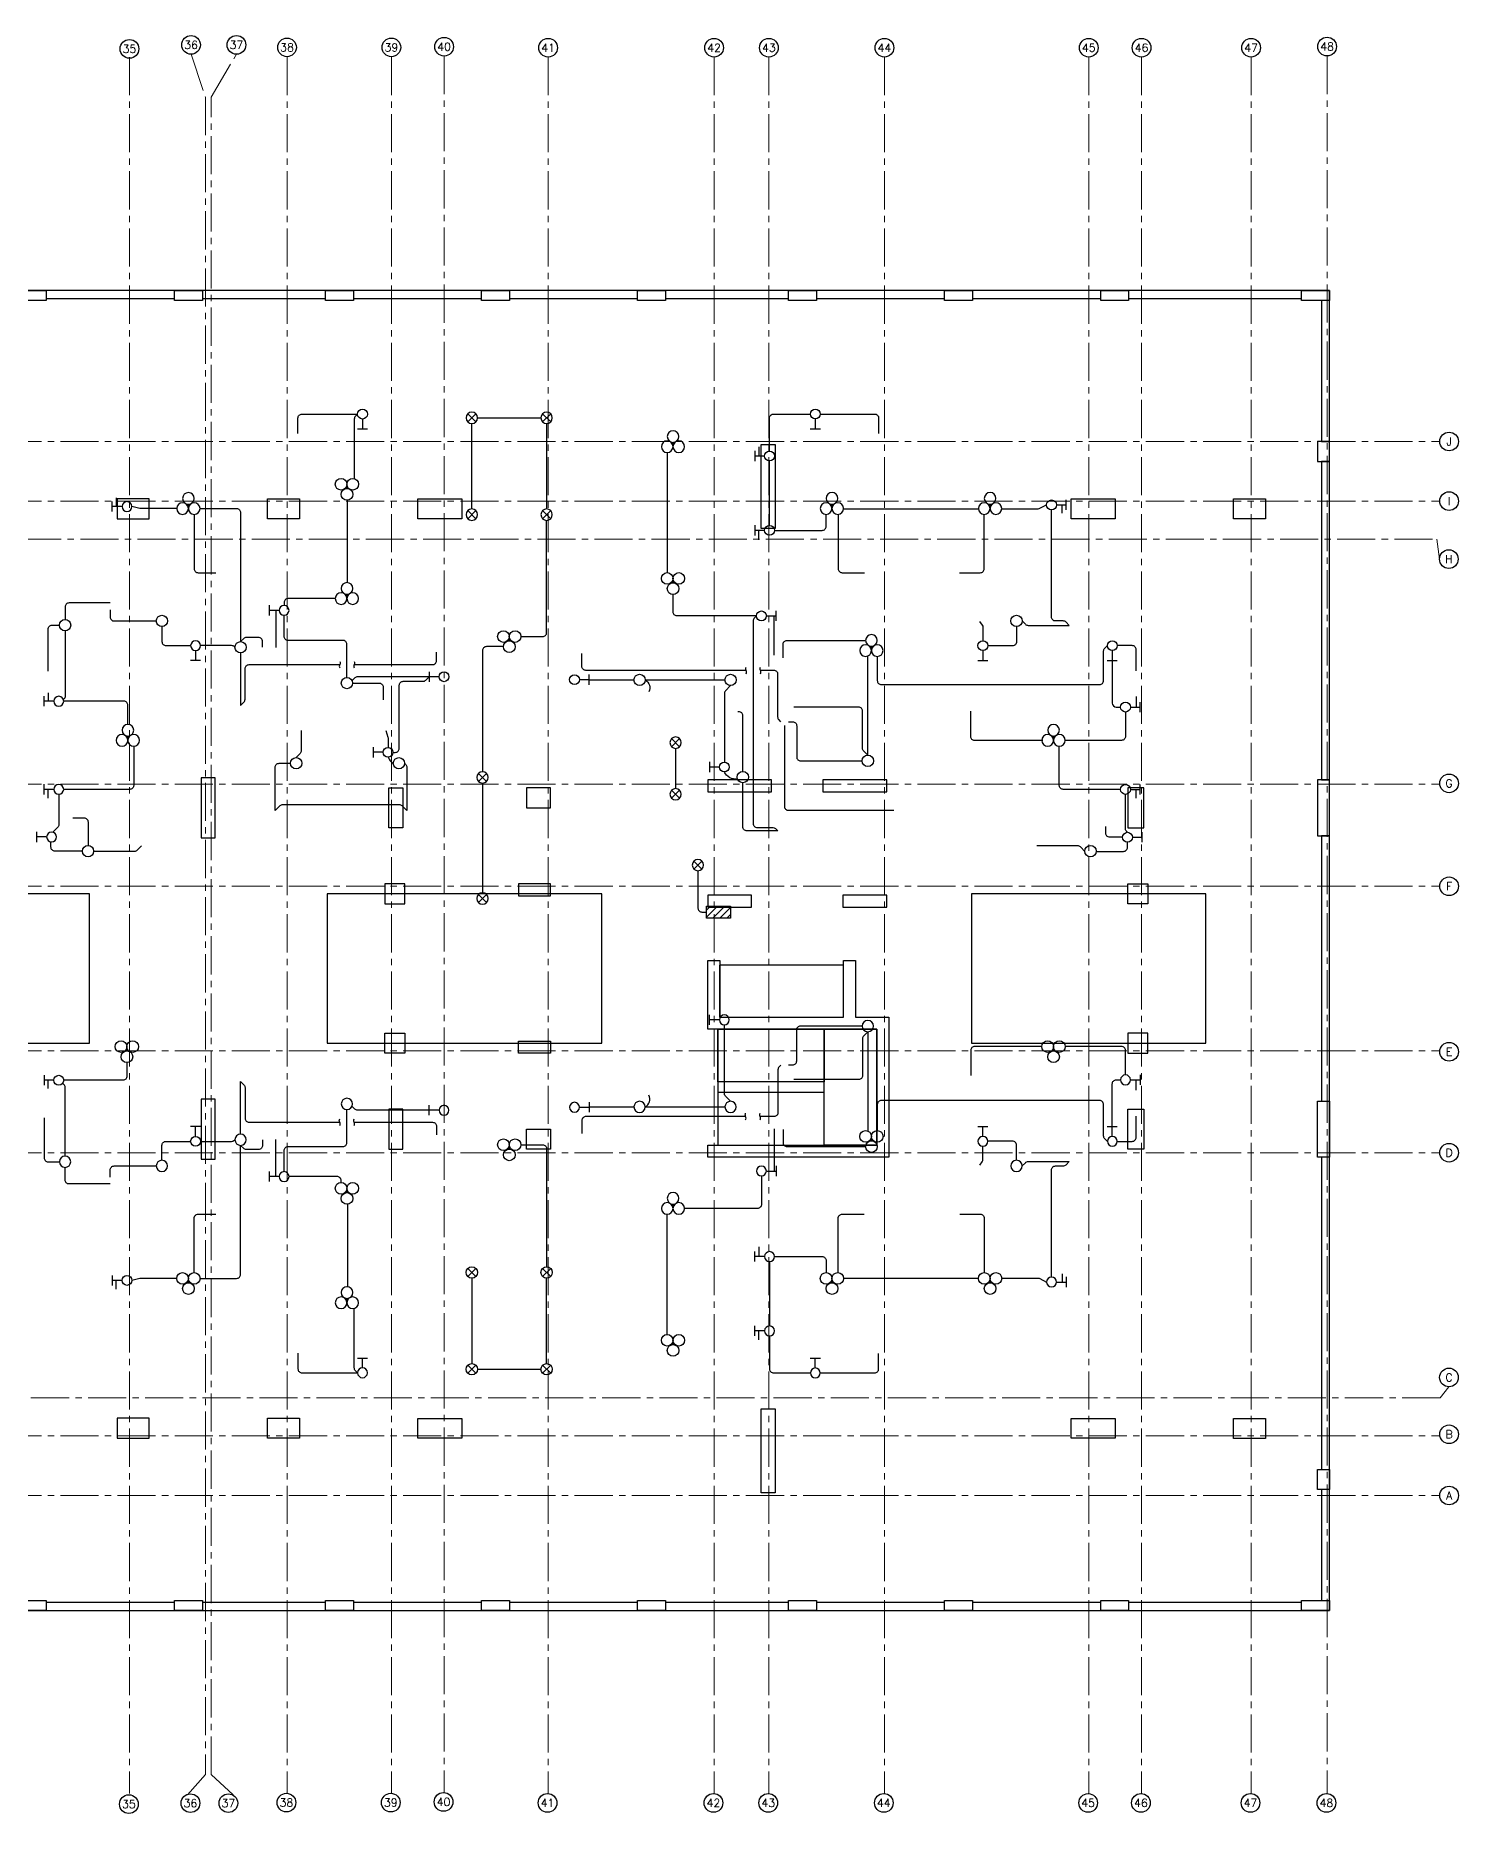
# Model space of a CAD drawing. Header units: metres. Extents: x -10 to 115, y -8 to 36.
# Drawn here: x 79.5 to 115.09, y -7.95 to 36.5 of the extents above; entities that cross this region are included whole.
import ezdxf
from ezdxf.enums import TextEntityAlignment as Align

# ---------------------------------------------------------------- set-up
doc = ezdxf.new("R2010")
doc.units = ezdxf.units.M
doc.linetypes.add('CENTER2', pattern=[28.575, 19.05, -3.175, 3.175, -3.175])
for name, color, linetype in [('Column', 4, 'Continuous'), ('ElecConduit', 20, 'Continuous'), ('ELIGHT', 4, 'Continuous'), ('GRID', 1, 'CENTER2'), ('Opening', 2, 'Continuous'), ('S-GRID-CIRC', 3, 'Continuous'), ('S-GRID-CIRC-TEXT', 3, 'Continuous'), ('ShearWall', 241, 'Continuous'), ('Slab', 3, 'Continuous'), ('Stair', 170, 'Continuous'), ('Wall', 1, 'Continuous')]:
    doc.layers.add(name, color=color, linetype=linetype)
doc.layers.add('S-GRID-DIMS', color=2, linetype='Continuous', lineweight=0)
doc.styles.add('S-ROMANS', font='romans.shx', dxfattribs={"width": 0.75})

# ---------------------------------------------------------------- blocks, each defined once
blk = doc.blocks.new('EI2')
at = {"layer": 'ELIGHT'}
for p, q in [((0, 0.181), (0, -0.181)), ((0.35, 0), (0, 0))]:
    blk.add_line(p, q, dxfattribs=at)
blk.add_circle((0.527, 0), 0.176, dxfattribs=at)
blk = doc.blocks.new('E LIGHTING OUTLET')
at = {"layer": 'ELIGHT'}
blk.add_circle((0, 0), 0.177, dxfattribs=at)
blk = doc.blocks.new('EChandlier')
at = {"layer": 'ELIGHT'}
for centre, radius in [((-0.228, 0.13), 0.228), ((0, 0), 0.028), ((0.227, 0.13), 0.228), ((0.002, -0.266), 0.228)]:
    blk.add_circle(centre, radius, dxfattribs=at)
blk = doc.blocks.new('EI1')
at = {"layer": 'ELIGHT'}
for points in [[(0.157, 0.157), (-0.157, -0.157)], [(-0.157, 0.157), (0.157, -0.157)]]:
    blk.add_lwpolyline(points, dxfattribs=at)
blk.add_circle((0, 0), 0.222, dxfattribs=at)
blk = doc.blocks.new('EF7E')
at = {"layer": 'ELIGHT'}
h = blk.add_hatch(dxfattribs=at)
h.set_pattern_fill('ANSI31', color=256, style=0)
h.set_pattern_definition([(45, (188.4679, 81.84589), (-0.08838835, 0.08838835), [])])
h.paths.add_polyline_path([(-0.3, 0.15), (-0.3, -0.15), (0.3, -0.15), (0.3, 0.15)])
blk.add_lwpolyline([(-0.3, 0.15), (0.3, 0.15), (0.3, -0.15), (-0.3, -0.15)], close=True, dxfattribs=at)
blk = doc.blocks.new('S-GRID-CIRC')
at = {"layer": 'S-GRID-CIRC'}
blk.add_circle((0, 0), 0.35, dxfattribs=at)
at = {"layer": 'S-GRID-CIRC-TEXT', "color": 3, "style": 'S-ROMANS', "flags": 8}
blk.add_attdef('GRID-CIRC', text='', height=0.3, dxfattribs=at).set_placement((0, 0), align=Align.MIDDLE)

msp = doc.modelspace()

# ---------------------------------------------------------------- linework, layer by layer
at = {"layer": 'Column'}
for points in [[(79.07, 29.875), (79.07, 30.125), (79.77, 30.125), (79.77, 29.875)], [(82.973, 29.875), (82.973, 30.125), (83.673, 30.125), (83.673, 29.875)], [(86.75, 29.875), (86.75, 30.125), (87.45, 30.125), (87.45, 29.875)], [(90.653, 29.875), (90.653, 30.125), (91.353, 30.125), (91.353, 29.875)], [(94.555, 29.875), (94.555, 30.125), (95.255, 30.125), (95.255, 29.875)], [(98.333, 29.875), (98.333, 30.125), (99.033, 30.125), (99.033, 29.875)], [(102.236, 29.875), (102.236, 30.125), (102.936, 30.125), (102.936, 29.875)], [(106.138, 29.875), (106.138, 30.125), (106.838, 30.125), (106.838, 29.875)], [(111.16, 29.875), (111.16, 30.125), (111.86, 30.125), (111.86, 29.875)], [(79.07, -2.875), (79.07, -2.625), (79.77, -2.625), (79.77, -2.875)], [(82.973, -2.875), (82.973, -2.625), (83.673, -2.625), (83.673, -2.875)], [(86.75, -2.875), (86.75, -2.625), (87.45, -2.625), (87.45, -2.875)], [(90.653, -2.875), (90.653, -2.625), (91.353, -2.625), (91.353, -2.875)], [(94.555, -2.875), (94.555, -2.625), (95.255, -2.625), (95.255, -2.875)], [(98.333, -2.875), (98.333, -2.625), (99.033, -2.625), (99.033, -2.875)], [(102.236, -2.875), (102.236, -2.625), (102.936, -2.625), (102.936, -2.875)], [(106.138, -2.875), (106.138, -2.625), (106.838, -2.625), (106.838, -2.875)], [(111.16, -2.875), (111.16, -2.625), (111.86, -2.625), (111.86, -2.875)]]:
    msp.add_lwpolyline(points, close=True, dxfattribs=at)
at = {"layer": 'Column', "color": 4, "linetype": 'Continuous'}
for points in [[(111.56, 25.851), (111.86, 25.851), (111.86, 26.351), (111.56, 26.351)], [(81.54, 24.42), (82.34, 24.42), (82.34, 24.92), (81.54, 24.92)], [(86.1, 24.42), (85.3, 24.42), (85.3, 24.92), (86.1, 24.92)], [(90.16, 24.421), (89.06, 24.421), (89.06, 24.92), (90.16, 24.92)], [(106.5, 24.421), (105.4, 24.421), (105.4, 24.92), (106.5, 24.92)], [(110.26, 24.42), (109.46, 24.42), (109.46, 24.92), (110.26, 24.92)], [(83.995, 17.94), (83.645, 17.94), (83.645, 16.44), (83.995, 16.44)], [(111.86, 17.89), (111.56, 17.89), (111.56, 16.49), (111.86, 16.49)], [(88.34, 17.692), (88.69, 17.692), (88.69, 16.692), (88.34, 16.692)], [(92.38, 17.69), (91.78, 17.69), (91.78, 17.19), (92.38, 17.19)], [(107.22, 17.69), (106.82, 17.69), (106.82, 16.69), (107.22, 16.69)], [(88.74, 15.29), (88.24, 15.29), (88.24, 14.79), (88.74, 14.79)], [(92.38, 15.29), (91.58, 15.29), (91.58, 14.99), (92.38, 14.99)], [(106.82, 15.29), (107.32, 15.29), (107.32, 14.79), (106.82, 14.79)], [(97.41, 15.01), (96.31, 15.01), (96.31, 14.71), (97.41, 14.71)], [(100.792, 14.71), (100.792, 15.01), (99.692, 15.01), (99.692, 14.71)], [(88.74, 11.06), (88.24, 11.06), (88.24, 11.56), (88.74, 11.56)], [(106.82, 11.06), (107.32, 11.06), (107.32, 11.56), (106.82, 11.56)], [(92.382, 11.06), (91.582, 11.06), (91.582, 11.36), (92.382, 11.36)], [(83.995, 9.91), (83.645, 9.91), (83.645, 8.41), (83.995, 8.41)], [(111.86, 8.46), (111.56, 8.46), (111.56, 9.86), (111.86, 9.86)], [(88.34, 8.659), (88.69, 8.659), (88.69, 9.659), (88.34, 9.659)], [(107.22, 8.66), (106.82, 8.66), (106.82, 9.66), (107.22, 9.66)], [(92.38, 8.66), (91.78, 8.66), (91.78, 9.16), (92.38, 9.16)], [(81.54, 1.43), (82.34, 1.43), (82.34, 1.93), (81.54, 1.93)], [(86.1, 1.43), (85.3, 1.43), (85.3, 1.93), (86.1, 1.93)], [(90.16, 1.43), (89.06, 1.43), (89.06, 1.929), (90.16, 1.929)], [(106.5, 1.43), (105.4, 1.43), (105.4, 1.929), (106.5, 1.929)], [(110.26, 1.427), (109.46, 1.427), (109.46, 1.927), (110.26, 1.927)], [(111.56, 0.648), (111.86, 0.648), (111.86, 0.148), (111.56, 0.148)]]:
    msp.add_lwpolyline(points, close=True, dxfattribs=at)
at = {"layer": 'ElecConduit', "elevation": -1.5}
for points in [[(86.063, 26.547), (86.063, 26.936, -0.414214), (86.163, 27.036), (87.555, 27.036)], [(87.555, 27.036), (87.501, 26.982, 0.198912), (87.472, 26.912), (87.472, 25.424)], [(97.857, 26.111), (97.857, 26.938, -0.414214), (97.957, 27.038), (98.879, 27.038)], [(99.126, 27.038), (100.486, 27.038, -0.414214), (100.586, 26.938), (100.586, 26.549)], [(83.468, 24.529), (83.468, 23.17, 0.414214), (83.568, 23.07), (84.007, 23.07)], [(83.614, 24.674), (84.528, 24.674, -0.414214), (84.628, 24.574), (84.628, 21.35)], [(97.981, 24.129), (99.172, 24.129, 0.414214), (99.272, 24.229), (99.272, 24.525)], [(99.575, 24.53), (99.575, 23.17, 0.414214), (99.675, 23.07), (100.228, 23.07)], [(102.607, 23.07), (103.127, 23.07, 0.414214), (103.227, 23.17), (103.227, 24.53)], [(103.664, 24.671), (104.575, 24.671, 0.119102), (104.62, 24.682), (104.785, 24.766)], [(105.353, 21.754), (105.272, 21.835, 0.198912), (105.201, 21.864), (105.009, 21.864, -0.414214), (104.909, 21.964), (104.909, 24.643)], [(91.639, 21.475), (92.183, 21.475, 0.414214), (92.283, 21.575), (92.283, 24.38)], [(81.368, 22.314), (80.34, 22.314, 0.414214), (80.24, 22.214), (80.24, 21.901)], [(86.996, 22.423), (85.817, 22.423, 0.414214), (85.717, 22.323), (85.717, 22.253)], [(97.53, 21.991), (95.544, 21.991, -0.414214), (95.444, 22.091), (95.444, 22.527)], [(81.368, 22.145), (81.368, 21.964, 0.414214), (81.468, 21.864), (82.521, 21.864)], [(87.288, 20.455), (87.288, 21.28, 0.414214), (87.188, 21.38), (85.817, 21.38, -0.414214), (85.717, 21.48), (85.717, 22.006)], [(98.068, 16.617), (98.011, 16.667, 0.181969), (97.945, 16.692), (97.556, 16.692, -0.414214), (97.456, 16.792), (97.456, 21.875, -0.198912), (97.485, 21.946), (97.53, 21.991)], [(103.111, 21.848), (103.174, 21.758, -0.155023), (103.193, 21.7), (103.193, 21.372)], [(104.175, 21.864), (104.255, 21.784, 0.198912), (104.326, 21.754), (105.353, 21.754)], [(79.815, 20.613), (79.815, 21.659, -0.414214), (79.915, 21.759), (80.098, 21.759)], [(80.24, 21.617), (80.24, 19.985, -0.198912), (80.211, 19.914), (80.198, 19.901)], [(82.663, 21.722), (82.663, 21.348, 0.414214), (82.763, 21.248), (83.384, 21.248)], [(85.177, 21.207), (85.177, 21.351, 0.414214), (85.077, 21.451), (84.77, 21.451, 0.198912), (84.699, 21.421), (84.628, 21.35)], [(98.194, 20.944), (98.194, 21.278, -0.414214), (98.294, 21.378), (100.261, 21.378)], [(104.033, 21.722), (104.033, 21.343, -0.414214), (103.933, 21.243), (103.316, 21.243)], [(84.486, 21.208), (84.475, 21.219, 0.198912), (84.404, 21.248), (83.631, 21.248)], [(87.468, 20.772), (89.431, 20.772, 0.414214), (89.531, 20.872), (89.531, 21.083)], [(91.203, 21.222), (90.778, 21.222, 0.414214), (90.678, 21.122), (90.678, 18.095)], [(97.27, 20.629), (93.265, 20.629, -0.414214), (93.165, 20.729), (93.165, 21.055)], [(100.551, 20.979), (100.551, 20.375, 0.414214), (100.651, 20.275), (106.112, 20.275, 0.414214), (106.212, 20.375), (106.212, 21.114, -0.198912), (106.242, 21.185), (106.305, 21.248)], [(107.025, 20.617), (107.025, 21.148, 0.414214), (106.925, 21.248), (106.552, 21.248)], [(84.628, 19.753), (84.711, 19.836, 0.198912), (84.74, 19.906), (84.74, 20.672, -0.414214), (84.84, 20.772), (87.108, 20.772)], [(87.108, 20.855, -0.242715), (87.108, 20.772, 0.242715), (87.108, 20.69)], [(89.348, 20.47), (87.556, 20.47, 0.192521), (87.487, 20.443), (87.416, 20.375)], [(87.468, 20.855, -0.242715), (87.468, 20.772, 0.242715), (87.468, 20.69)], [(88.44, 18.58), (88.497, 18.58, 0.414214), (88.597, 18.68), (88.597, 20.256, -0.414214), (88.697, 20.356), (89.192, 20.356, 0.198912), (89.263, 20.385), (89.348, 20.47)], [(97.27, 20.546, 0.242715), (97.27, 20.629, -0.242715), (97.27, 20.711)], [(97.631, 20.546, 0.242715), (97.631, 20.629, -0.242715), (97.631, 20.711)], [(98.143, 19.343), (98.097, 19.389, -0.198912), (98.068, 19.46), (98.068, 20.529, 0.414214), (97.968, 20.629), (97.631, 20.629)], [(106.428, 20.879), (106.428, 19.812, 0.414212), (106.528, 19.712), (106.635, 19.712)], [(87.43, 20.313), (88.093, 20.313, -0.414214), (88.193, 20.213), (88.193, 19.89)], [(94.749, 20.389, -0.383648), (94.842, 20.09, 3.183241)], [(96.884, 20.247), (96.756, 20.119, 0.198912), (96.727, 20.048), (96.727, 18.335)], [(81.811, 19.279), (81.811, 19.758, 0.414214), (81.711, 19.858), (80.205, 19.858)], [(97.19, 18.104), (97.19, 19.494, 0.414214), (97.09, 19.594), (97.064, 19.594)], [(100.315, 18.509), (100.213, 18.611, -0.198912), (100.184, 18.682), (100.184, 19.611, 0.414214), (100.084, 19.711), (98.466, 19.711)], [(104.691, 18.874), (102.989, 18.874, -0.414214), (102.889, 18.974), (102.889, 19.606)], [(106.759, 19.588), (106.759, 18.979, -0.414214), (106.659, 18.879), (105.249, 18.879)], [(86.147, 19.123), (86.147, 18.62, -0.198912), (86.118, 18.549), (86.018, 18.449)], [(88.265, 19.123), (88.313, 18.961, -0.071989), (88.317, 18.932), (88.317, 18.704)], [(100.962, 17.122), (98.336, 17.122, -0.414214), (98.236, 17.222), (98.236, 19.25)], [(98.329, 19.343), (98.436, 19.343, -0.414214), (98.536, 19.243), (98.536, 18.467, 0.414214), (98.636, 18.367), (100.173, 18.367)], [(81.956, 18.734), (81.956, 17.754, -0.414214), (81.856, 17.654), (80.205, 17.654)], [(106.635, 17.654), (105.203, 17.654, -0.414214), (105.103, 17.754), (105.103, 18.734)], [(85.493, 17.122), (85.493, 18.207, -0.414214), (85.593, 18.307), (85.876, 18.307)], [(88.317, 18.457, 0.134302), (88.448, 18.294, -1.72592)], [(88.73, 18.307), (88.759, 18.278, -0.198912), (88.788, 18.207), (88.788, 17.124)], [(97.057, 17.913, -0.327489), (96.727, 18.088, 3.420201)], [(98.068, 16.617), (97.29, 16.617, -0.414214), (97.19, 16.717), (97.19, 17.82)], [(80.082, 17.53), (80.082, 16.774, -0.198912), (80.052, 16.703), (79.937, 16.588)], [(106.809, 16.581), (106.796, 16.591, -0.224877), (106.759, 16.668), (106.759, 17.53)], [(80.437, 16.942), (80.713, 16.942, -0.414214), (80.813, 16.842), (80.813, 16.252)], [(85.493, 17.122), (85.62, 17.249, -0.198912), (85.691, 17.278), (88.593, 17.278, -0.198912), (88.663, 17.249), (88.788, 17.124)], [(106.685, 16.457), (106.366, 16.457, -0.414214), (106.266, 16.557), (106.266, 16.723)], [(80.671, 16.11), (79.987, 16.11, -0.414214), (79.887, 16.21), (79.887, 16.341)], [(80.955, 16.11), (81.978, 16.11, 0.198912), (82.048, 16.14), (82.153, 16.244)], [(105.741, 16.105), (105.631, 16.215, 0.198912), (105.561, 16.244), (104.543, 16.244)], [(106.025, 16.105), (106.709, 16.105, 0.414214), (106.809, 16.205), (106.809, 16.334)], [(96.067, 15.62), (96.067, 14.687, 0.414214), (96.167, 14.587), (96.278, 14.587)], [(96.884, 9.856), (96.756, 9.984, -0.198912), (96.727, 10.055), (96.727, 11.768)], [(98.329, 10.765), (98.436, 10.765, 0.414214), (98.536, 10.865), (98.536, 11.642, -0.414214), (98.636, 11.742), (100.173, 11.742)], [(100.315, 11.595), (100.213, 11.492, 0.198912), (100.184, 11.422), (100.184, 10.498, -0.414214), (100.084, 10.398), (98.466, 10.398)], [(104.666, 11.229), (102.989, 11.229, 0.414214), (102.889, 11.129), (102.889, 10.503)], [(106.759, 10.515), (106.759, 11.129, 0.414214), (106.659, 11.229), (105.249, 11.229)], [(81.786, 10.825), (81.786, 10.483, -0.414214), (81.686, 10.383), (80.205, 10.383)], [(98.143, 10.76), (98.097, 10.715, 0.198912), (98.068, 10.644), (98.068, 9.575, -0.414214), (97.968, 9.475), (97.621, 9.475)], [(80.24, 8.486), (80.24, 10.203, 0.198912), (80.211, 10.274), (80.178, 10.306)], [(84.628, 10.351), (84.711, 10.268, -0.198912), (84.74, 10.197), (84.74, 9.431, 0.414214), (84.84, 9.331), (87.108, 9.331)], [(106.428, 9.224), (106.428, 10.292, -0.414214), (106.528, 10.392), (106.635, 10.392)], [(94.749, 9.714, 0.383648), (94.842, 10.013, -3.183241)], [(106.305, 8.855), (106.242, 8.919, -0.198912), (106.212, 8.989), (106.212, 9.775, 0.414214), (106.112, 9.875), (100.651, 9.875, 0.414214), (100.551, 9.775), (100.551, 9.125)], [(79.714, 9.439), (79.714, 8.444, 0.414214), (79.814, 8.344), (80.098, 8.344)], [(85.717, 8.098), (85.717, 8.624, -0.414214), (85.817, 8.724), (87.188, 8.724, 0.414214), (87.288, 8.824), (87.288, 9.648)], [(87.108, 9.249, 0.242715), (87.108, 9.331, -0.242715), (87.108, 9.414)], [(89.348, 9.633), (87.556, 9.633, -0.192521), (87.487, 9.661), (87.416, 9.728)], [(87.468, 9.249, 0.242715), (87.468, 9.331, -0.242715), (87.468, 9.414)], [(97.26, 9.475), (93.265, 9.475, 0.414214), (93.165, 9.375), (93.165, 9.048)], [(97.26, 9.393, 0.242715), (97.26, 9.475, -0.242715), (97.26, 9.557)], [(97.621, 9.393, 0.242715), (97.621, 9.475, -0.242715), (97.621, 9.557)], [(106.552, 8.855), (106.925, 8.855, 0.414214), (107.025, 8.955), (107.025, 9.486)], [(83.626, 8.855), (84.404, 8.855, 0.198912), (84.475, 8.885), (84.486, 8.895)], [(85.177, 8.896), (85.177, 8.753, -0.414214), (85.077, 8.653), (84.77, 8.653, -0.198912), (84.699, 8.682), (84.628, 8.754)], [(87.468, 9.331), (89.431, 9.331, -0.414214), (89.531, 9.231), (89.531, 9.02)], [(98.194, 9.153), (98.194, 8.825, 0.414214), (98.294, 8.725), (100.261, 8.725)], [(82.663, 8.381), (82.663, 8.755, -0.414214), (82.763, 8.855), (83.384, 8.855)], [(83.614, 5.429), (84.528, 5.429, 0.414214), (84.628, 5.529), (84.628, 8.754)], [(91.639, 8.77), (92.183, 8.77, -0.414214), (92.283, 8.67), (92.283, 5.719)], [(103.112, 8.257), (103.174, 8.346, 0.155023), (103.193, 8.403), (103.193, 8.732)], [(104.033, 8.381), (104.033, 8.76, 0.414214), (103.933, 8.86), (103.316, 8.86)], [(81.368, 7.789), (80.34, 7.789, -0.414214), (80.24, 7.889), (80.24, 8.202)], [(81.368, 7.958), (81.368, 8.139, -0.414214), (81.468, 8.239), (82.521, 8.239)], [(104.175, 8.239), (104.255, 8.32, -0.198912), (104.326, 8.349), (105.353, 8.349)], [(104.909, 5.461), (104.909, 8.139, -0.414214), (105.009, 8.239), (105.201, 8.239, 0.198912), (105.272, 8.269), (105.353, 8.349)], [(87.142, 7.826), (87.142, 7.875, 0.414214), (87.042, 7.975), (85.84, 7.975)], [(97.654, 7.989), (97.654, 7.277, -0.414214), (97.554, 7.177), (95.734, 7.177)], [(83.468, 5.575), (83.468, 6.934, -0.414214), (83.568, 7.034), (84.007, 7.034)], [(99.575, 5.573), (99.575, 6.934, -0.414214), (99.675, 7.034), (100.222, 7.034)], [(102.613, 7.034), (103.127, 7.034, -0.414214), (103.227, 6.934), (103.227, 5.573)], [(97.981, 5.974), (99.172, 5.974, -0.414214), (99.272, 5.874), (99.272, 5.579)], [(103.664, 5.433), (104.575, 5.433, -0.119102), (104.62, 5.422), (104.785, 5.337)], [(87.555, 3.068), (87.501, 3.121, -0.198912), (87.472, 3.192), (87.472, 4.679)], [(86.063, 3.557), (86.063, 3.168, 0.414214), (86.163, 3.068), (87.555, 3.068)], [(97.857, 3.993), (97.857, 3.166, 0.414214), (97.957, 3.066), (98.879, 3.066)], [(99.126, 3.066), (100.486, 3.066, 0.414214), (100.586, 3.166), (100.586, 3.554)]]:
    msp.add_lwpolyline(points, format="xyb", dxfattribs=at)
for points in [[(90.413, 24.664), (90.413, 26.8)], [(90.555, 26.942), (92.141, 26.942)], [(92.283, 26.8), (92.283, 24.664)], [(95.297, 26.076), (95.297, 23.072)], [(97.591, 26.214), (97.591, 25.988)], [(97.857, 24.253), (97.857, 25.864)], [(81.52, 24.942), (81.52, 24.725)], [(83.031, 24.674), (82.108, 24.674), (81.91, 24.726)], [(87.299, 22.822), (87.299, 24.885)], [(99.709, 24.671), (103.081, 24.671)], [(105.175, 24.563), (105.175, 24.766)], [(97.591, 23.889), (97.591, 24.13)], [(85.51, 22.129), (85.51, 21.202)], [(97.97, 21.008), (97.97, 21.991)], [(84.628, 21.066), (84.628, 19.753)], [(100.315, 18.509), (100.315, 20.99)], [(79.815, 20.067), (79.815, 19.858)], [(93.348, 20.389), (94.465, 20.389)], [(94.749, 20.389), (96.742, 20.389)], [(107.026, 19.972), (107.026, 19.711)], [(95.508, 18.68), (95.508, 17.674)], [(90.678, 17.811), (90.678, 15.069)], [(79.815, 17.431), (79.815, 17.654)], [(107.026, 17.438), (107.026, 17.653)], [(100.315, 11.595), (100.315, 9.114)], [(79.815, 10.174), (79.815, 10.383)], [(84.628, 9.037), (84.628, 10.351)], [(107.026, 10.132), (107.026, 10.392)], [(93.348, 9.714), (94.465, 9.714)], [(94.749, 9.714), (96.742, 9.714)], [(85.51, 7.974), (85.51, 8.901)], [(97.97, 9.165), (97.97, 8.112)], [(87.299, 7.281), (87.299, 5.219)], [(95.297, 4.027), (95.297, 7.031)], [(97.591, 6.214), (97.591, 5.974)], [(97.857, 5.851), (97.857, 4.24)], [(81.52, 5.161), (81.52, 5.378)], [(83.031, 5.429), (82.108, 5.429), (81.91, 5.378)], [(90.413, 5.435), (90.413, 3.299)], [(92.283, 3.299), (92.283, 5.435)], [(99.709, 5.433), (103.081, 5.433)], [(105.175, 5.541), (105.175, 5.337)], [(97.591, 3.89), (97.591, 4.116)], [(90.555, 3.157), (92.141, 3.157)]]:
    msp.add_lwpolyline(points, dxfattribs=at)
at = {"layer": 'GRID', "lineweight": 0, "ltscale": 0.05}
for p, q in [((81.85, 35.963), (81.85, -7.453)), ((85.79, 35.963), (85.79, -7.453)), ((88.4, 35.963), (88.4, -7.453)), ((89.72, 35.988), (89.72, -7.427)), ((92.32, 35.963), (92.32, -7.453)), ((96.47, 35.963), (96.47, -7.453)), ((97.84, 35.963), (97.84, -7.453)), ((100.73, 35.963), (100.73, -7.453)), ((105.84, 35.963), (105.84, -7.453)), ((107.16, 35.963), (107.16, -7.453)), ((109.9, 35.963), (109.9, -7.453)), ((111.8, 35.991), (111.8, -7.453)), ((-9.888, 26.35), (114.619, 26.351)), ((-9.888, 24.86), (114.619, 24.861)), ((-9.888, 17.78), (114.619, 17.781)), ((-9.888, 15.23), (114.619, 15.231)), ((-9.888, 11.12), (114.619, 11.121)), ((-9.888, 8.57), (114.619, 8.571)), ((-9.888, 1.49), (114.619, 1.491)), ((-9.888, 0), (114.619, 0.001))]:
    msp.add_line(p, q, dxfattribs=at)
for points in [[(83.39, 36.033), (83.75, 34.963), (83.75, -6.974), (83.3, -7.484)], [(84.44, -7.484), (83.89, -6.974), (83.89, 34.963), (84.53, 36.033)], [(-9.89, 23.41), (-9.39, 23.91), (114.541, 23.911), (114.612, 23.411)], [(114.849, 2.718), (114.629, 2.441), (-9.38, 2.44), (-9.88, 2.94)]]:
    msp.add_lwpolyline(points, dxfattribs=at)
at = {"layer": 'Opening'}
for points in [[(80.85, 15.04), (73.98, 15.04), (73.98, 11.31), (80.85, 11.31)], [(93.66, 15.04), (86.79, 15.04), (86.79, 11.31), (93.66, 11.31)], [(108.77, 15.04), (102.91, 15.04), (102.91, 11.311), (108.77, 11.311)], [(96.608, 11.96), (99.707, 11.96), (99.707, 13.26), (96.608, 13.26)], [(96.56, 8.76), (100.538, 8.76), (100.538, 11.66), (96.56, 11.66)]]:
    msp.add_lwpolyline(points, close=True, dxfattribs=at)
at = {"layer": 'ShearWall'}
for points in [[(97.65, 26.28), (98, 26.28), (98, 24.18), (97.65, 24.18)], [(97.91, 17.59), (97.91, 17.89), (96.31, 17.89), (96.31, 17.59)], [(100.79, 17.59), (100.79, 17.89), (99.19, 17.89), (99.19, 17.59)], [(100.838, 8.46), (96.31, 8.46), (96.31, 8.76), (100.541, 8.76), (100.538, 11.66), (96.31, 11.66), (96.31, 13.38), (96.61, 13.38), (96.61, 11.96), (99.71, 11.96), (99.71, 13.38), (100.01, 13.38), (100.01, 11.96), (100.838, 11.96)], [(97.65, 2.17), (98, 2.17), (98, 0.07), (97.65, 0.07)]]:
    msp.add_lwpolyline(points, close=True, dxfattribs=at)
at = {"layer": 'Slab'}
msp.add_lwpolyline([(111.86, 30.125), (55.925, 30.125), (55.925, -2.875), (111.86, -2.875), (111.86, 30.125)], dxfattribs=at)
at = {"layer": 'Stair', "elevation": -1.5}
msp.add_lwpolyline([(100.538, 11.66), (100.538, 8.76), (99.22, 8.76), (99.22, 11.66)], close=True, dxfattribs=at)
at = {"layer": 'Stair'}
msp.add_polyline3d([(99.22, 10.34, -1.5), (96.56, 10.34, -3), (96.56, 11.66, -3), (99.22, 11.66, -1.5)], close=True, dxfattribs=at)
msp.add_polyline3d([(99.22, 10.08, -1.5), (96.56, 10.08, 0), (96.56, 8.76, 0), (99.22, 8.76, -1.5)], dxfattribs=at)
at = {"layer": 'Wall'}
for points in [[(79.77, 29.925), (82.973, 29.925), (82.973, 30.125), (79.77, 30.125)], [(83.673, 29.925), (86.75, 29.925), (86.75, 30.125), (83.673, 30.125)], [(87.45, 29.925), (90.653, 29.925), (90.653, 30.125), (87.45, 30.125)], [(91.353, 29.925), (94.555, 29.925), (94.555, 30.125), (91.353, 30.125)], [(95.255, 29.925), (98.333, 29.925), (98.333, 30.125), (95.255, 30.125)], [(99.033, 29.925), (102.236, 29.925), (102.236, 30.125), (99.033, 30.125)], [(102.936, 29.925), (106.138, 29.925), (106.138, 30.125), (102.936, 30.125)], [(106.838, 29.925), (111.16, 29.925), (111.16, 30.125), (106.838, 30.125)], [(111.86, 26.351), (111.86, 29.875), (111.66, 29.875), (111.66, 26.351)], [(111.86, 17.89), (111.86, 25.851), (111.66, 25.851), (111.66, 17.89)], [(111.86, 9.86), (111.86, 16.49), (111.66, 16.49), (111.66, 9.86)], [(111.86, 0.648), (111.86, 8.46), (111.66, 8.46), (111.66, 0.648)], [(111.86, -2.625), (111.86, 0.148), (111.66, 0.148), (111.66, -2.625)], [(79.77, -2.875), (82.973, -2.875), (82.973, -2.675), (79.77, -2.675)], [(83.673, -2.875), (86.75, -2.875), (86.75, -2.675), (83.673, -2.675)], [(87.45, -2.875), (90.653, -2.875), (90.653, -2.675), (87.45, -2.675)], [(91.353, -2.875), (94.555, -2.875), (94.555, -2.675), (91.353, -2.675)], [(95.255, -2.875), (98.333, -2.875), (98.333, -2.675), (95.255, -2.675)], [(99.033, -2.875), (102.236, -2.875), (102.236, -2.675), (99.033, -2.675)], [(102.936, -2.875), (106.138, -2.875), (106.138, -2.675), (102.936, -2.675)], [(106.838, -2.875), (111.16, -2.875), (111.16, -2.675), (106.838, -2.675)]]:
    msp.add_lwpolyline(points, close=True, dxfattribs=at)

# ---------------------------------------------------------------- block references
at = {"layer": 'ELIGHT'}
for name, p, xscale, yscale, zscale, rotation in [('EI2', (87.678, 26.667, -1.5), 0.7, 0.7, 0.7, 90.00025936263579), ('EI2', (99.002, 26.669, -1.5), 0.7, 0.7, 0.7, 90.00025936263576), ('EI1', (90.413, 26.942, -1.5), -0.6399999999872202, 0.6399999999872202, 0.6399999999872202, 180), ('EI1', (92.283, 26.942, -1.5), -0.6399999999872202, 0.6399999999872202, 0.6399999999872202, 180), ('EChandlier', (95.443, 26.305, -1.5), -0.6400000000000001, 0.6400000000000001, 0.6400000000000001, 180.0002593626358), ('EI2', (97.488, 25.988, -1.5), 0.7, 0.7, 0.7, 0.0002593626357643318), ('EChandlier', (87.288, 25.2, -1.5), 0.6400000000000001, 0.6400000000000001, 0.6400000000000001, 359.9997406373642), ('EChandlier', (83.323, 24.758, -1.5), -0.6400000000000001, 0.6400000000000001, 0.6400000000000001, 180.0002593626358), ('EChandlier', (99.418, 24.759, -1.5), -0.6400000000000001, 0.6400000000000001, 0.6400000000000001, 180.0002593626358), ('EChandlier', (103.373, 24.759, -1.5), -0.6400000000000001, 0.6400000000000001, 0.6400000000000001, 180.0002593626358), ('EI2', (105.278, 24.766, -1.5), 0.7, 0.7, 0.7, 180.0002593626356), ('EI2', (81.418, 24.725, -1.5), -0.7, 0.7, 0.7, 179.9997406373643), ('EI1', (90.413, 24.522, -1.5), -0.6399999999872202, 0.6399999999872202, 0.6399999999872202, 180), ('EI1', (92.283, 24.522, -1.5), -0.6399999999872202, 0.6399999999872202, 0.6399999999872202, 180), ('EI2', (97.488, 24.13, -1.5), 0.7, 0.7, 0.7, 0.0002593626357643318), ('EChandlier', (87.288, 22.507, -1.5), -0.6400000000000001, 0.6400000000000001, 0.6400000000000001, 180.0002593626358), ('EChandlier', (95.443, 22.843, -1.5), 0.6400000000000001, 0.6400000000000001, 0.6400000000000001, 359.9997406373642), ('EI2', (85.348, 22.129, -1.5), -0.7, 0.7, 0.7, 179.9997406373643), ('E LIGHTING OUTLET', (80.24, 21.759, -1.5), 0.8, 0.8, 0.8, 359.9997406373642), ('E LIGHTING OUTLET', (82.663, 21.864, -1.5), 0.8, 0.8, 0.8, 359.9997406373642), ('EI2', (98.023, 21.991, -1.5), 0.7, 0.7, 0.7, 180.0002593626356), ('E LIGHTING OUTLET', (104.033, 21.864, -1.5), 0.8, 0.8, 0.8, 359.9997406373642), ('EI2', (83.503, 20.879, -1.5), -0.7, 0.7, 0.7, 269.9997406373642), ('E LIGHTING OUTLET', (84.628, 21.208, -1.5), 0.8, 0.8, 0.8, 359.9997406373642), ('EChandlier', (91.348, 21.392, -1.5), 0.6400000000000001, 0.6400000000000001, 0.6400000000000001, 359.9997406373642), ('EChandlier', (100.405, 21.208, -1.5), -0.6400000000000001, 0.6400000000000001, 0.6400000000000001, 180.0002593626358), ('EI2', (103.192, 20.879, -1.5), 0.7, 0.7, 0.7, 90.00025936263579), ('EI2', (106.428, 20.879, -1.5), 0.7, 0.7, 0.7, 90.00025936263576), ('E LIGHTING OUTLET', (87.288, 20.313, -1.5), 0.8, 0.8, 0.8, 359.9997406373642), ('EI2', (89.348, 20.47, -1.5), 0.7, 0.7, 0.7, 0.0002593626357178372), ('EI2', (93.348, 20.397, -1.5), 0.7, 0.7, 0.7, 180.0002593626356), ('E LIGHTING OUTLET', (94.607, 20.389, -1.5), 0.8, 0.8, 0.8, 359.9997406373642), ('E LIGHTING OUTLET', (96.884, 20.389, -1.5), 0.8, 0.8, 0.8, 359.9997406373642), ('EI2', (79.713, 19.858, -1.5), -0.7, 0.7, 0.7, 179.9997406373643), ('EI2', (107.128, 19.711, -1.5), 0.7, 0.7, 0.7, 180.0002593626356), ('EChandlier', (81.81, 18.963, -1.5), -0.6400000000000001, 0.6400000000000001, 0.6400000000000001, 180.0002593626358), ('EChandlier', (104.958, 18.963, -1.5), -0.6400000000000001, 0.6400000000000001, 0.6400000000000001, 180.0002593626358), ('EI2', (87.948, 18.581, -1.5), 0.7, 0.7, 0.7, 0.0002593626357643318), ('EI1', (95.508, 18.822, -1.5), -0.6399999999872202, 0.6399999999872202, 0.6399999999872202, 180), ('E LIGHTING OUTLET', (86.018, 18.307, -1.5), 0.8, 0.8, 0.8, 359.9997406373642), ('E LIGHTING OUTLET', (88.588, 18.307, -1.5), 0.8, 0.8, 0.8, 359.9997406373642), ('EI2', (96.358, 18.212, -1.5), 0.7, 0.7, 0.7, 0.0002593626357643318), ('E LIGHTING OUTLET', (100.315, 18.367, -1.5), 0.8, 0.8, 0.8, 359.9997406373642), ('EI2', (79.713, 17.654, -1.5), -0.7, 0.7, 0.7, 179.9997406373643), ('EI1', (90.678, 17.953, -1.5), -0.6399999999872202, 0.6399999999872202, 0.6399999999872202, 180), ('E LIGHTING OUTLET', (97.19, 17.962, -1.5), 0.8, 0.8, 0.8, 359.9997406373642), ('EI2', (107.128, 17.653, -1.5), 0.7, 0.7, 0.7, 180.0002593626356), ('EI1', (95.508, 17.532, -1.5), -0.6399999999872202, 0.6399999999872202, 0.6399999999872202, 180), ('EI2', (79.533, 16.464, -1.5), -0.7, 0.7, 0.7, 179.9997406373643), ('EI2', (107.178, 16.457, -1.5), 0.7, 0.7, 0.7, 180.0002593626356), ('E LIGHTING OUTLET', (80.813, 16.11, -1.5), 0.8, 0.8, 0.8, 359.9997406373642), ('E LIGHTING OUTLET', (105.883, 16.11, -1.5), 0.8, 0.8, 0.8, 359.9997406373642), ('EI1', (96.067, 15.762, -1.5), -0.6399999999872202, 0.6399999999872202, 0.6399999999872202, 180), ('EI1', (90.678, 14.927, -1.5), -0.6399999999872202, 0.6399999999872202, 0.6399999999872202, 180), ('EI2', (96.358, 11.892, -1.5), -0.7, 0.7, 0.7, 179.9997406373643), ('E LIGHTING OUTLET', (100.315, 11.737, -1.5), -0.8, 0.8, 0.8, 180.0002593626358), ('EChandlier', (81.785, 11.14, -1.5), 0.6400000000000001, 0.6400000000000001, 0.6400000000000001, 359.9997406373642), ('EChandlier', (104.958, 11.14, -1.5), 0.6400000000000001, 0.6400000000000001, 0.6400000000000001, 359.9997406373642), ('EI2', (79.713, 10.383, -1.5), 0.7, 0.7, 0.7, 0.0002593626357643318), ('EI2', (107.128, 10.392, -1.5), -0.7, 0.7, 0.7, 359.9997406373643), ('E LIGHTING OUTLET', (87.288, 9.79, -1.5), -0.8, 0.8, 0.8, 180.0002593626358), ('EI2', (93.348, 9.707, -1.5), -0.7, 0.7, 0.7, 359.9997406373643), ('E LIGHTING OUTLET', (94.607, 9.714, -1.5), -0.8, 0.8, 0.8, 180.0002593626358), ('E LIGHTING OUTLET', (96.884, 9.714, -1.5), -0.8, 0.8, 0.8, 180.0002593626358), ('EI2', (89.348, 9.633, -1.5), -0.7, 0.7, 0.7, 179.9997406373643), ('EI2', (83.503, 9.224, -1.5), 0.7, 0.7, 0.7, 270.0002593626357), ('E LIGHTING OUTLET', (84.628, 8.895, -1.5), -0.8, 0.8, 0.8, 180.0002593626358), ('EChandlier', (91.348, 8.687, -1.5), 0.6400000000000001, 0.6400000000000001, 0.6400000000000001, 359.9997406373642), ('EChandlier', (100.405, 8.895, -1.5), 0.6400000000000001, 0.6400000000000001, 0.6400000000000001, 359.9997406373642), ('EI2', (103.192, 9.224, -1.5), -0.7, 0.7, 0.7, 89.99974063736423), ('EI2', (106.428, 9.224, -1.5), -0.7, 0.7, 0.7, 89.99974063736423), ('E LIGHTING OUTLET', (80.24, 8.344, -1.5), -0.8, 0.8, 0.8, 180.0002593626358), ('E LIGHTING OUTLET', (82.663, 8.239, -1.5), -0.8, 0.8, 0.8, 180.0002593626358), ('EI2', (85.348, 7.974, -1.5), -0.7, 0.7, 0.7, 179.9997406373643), ('EI2', (98.023, 8.112, -1.5), -0.7, 0.7, 0.7, 359.9997406373643), ('E LIGHTING OUTLET', (104.033, 8.239, -1.5), -0.8, 0.8, 0.8, 180.0002593626358), ('EChandlier', (87.288, 7.597, -1.5), 0.6400000000000001, 0.6400000000000001, 0.6400000000000001, 359.9997406373642), ('EChandlier', (95.443, 7.26, -1.5), -0.6400000000000001, 0.6400000000000001, 0.6400000000000001, 180.0002593626358), ('EI2', (97.488, 5.974, -1.5), -0.7, 0.7, 0.7, 179.9997406373643), ('EI2', (81.418, 5.378, -1.5), 0.7, 0.7, 0.7, 0.0002593626357643318), ('EChandlier', (83.323, 5.345, -1.5), 0.6400000000000001, 0.6400000000000001, 0.6400000000000001, 359.9997406373642), ('EChandlier', (99.418, 5.344, -1.5), 0.6400000000000001, 0.6400000000000001, 0.6400000000000001, 359.9997406373642), ('EChandlier', (103.373, 5.344, -1.5), 0.6400000000000001, 0.6400000000000001, 0.6400000000000001, 359.9997406373642), ('EI2', (105.278, 5.337, -1.5), -0.7, 0.7, 0.7, 359.9997406373643), ('EChandlier', (87.288, 4.903, -1.5), -0.6400000000000001, 0.6400000000000001, 0.6400000000000001, 180.0002593626358), ('EChandlier', (95.443, 3.798, -1.5), 0.6400000000000001, 0.6400000000000001, 0.6400000000000001, 359.9997406373642), ('EI2', (97.488, 4.116, -1.5), -0.7, 0.7, 0.7, 179.9997406373643), ('EI2', (87.678, 3.437, -1.5), -0.7, 0.7, 0.7, 89.99974063736423), ('EI2', (99.002, 3.434, -1.5), -0.7, 0.7, 0.7, 89.99974063736423)]:
    msp.add_blockref(name, p, dxfattribs=dict(at, xscale=xscale, yscale=yscale, zscale=zscale, rotation=rotation))
at = {"layer": 'ELIGHT', "rotation": 179.9999999999999}
msp.add_blockref('EF7E', (96.578, 14.587, -1.5), dxfattribs=at)
at = {"layer": 'ELIGHT', "xscale": 0.6399999999872202, "yscale": 0.6399999999872202, "zscale": 0.6399999999872202}
for p in [(90.413, 5.577, -1.5), (92.283, 5.577, -1.5), (90.413, 3.157, -1.5), (92.283, 3.157, -1.5)]:
    msp.add_blockref('EI1', p, dxfattribs=at)
at = {"layer": 'S-GRID-CIRC'}
ref = msp.add_blockref('S-GRID-CIRC', (114.852, 26.351), dxfattribs=dict(at, xscale=0.667, yscale=0.667, zscale=0.667))
ref.add_attrib('GRID-CIRC', 'J', dxfattribs={"layer": 'S-GRID-CIRC-TEXT', "color": 3, "height": 0.2, "style": 'S-ROMANS'}).set_placement((114.852, 26.351), align=Align.MIDDLE)
ref = msp.add_blockref('S-GRID-CIRC', (114.852, 24.861), dxfattribs=dict(at, xscale=0.667, yscale=0.667, zscale=0.667))
ref.add_attrib('GRID-CIRC', 'I', dxfattribs={"layer": 'S-GRID-CIRC-TEXT', "color": 3, "height": 0.2, "style": 'S-ROMANS'}).set_placement((114.852, 24.861), align=Align.MIDDLE)
ref = msp.add_blockref('S-GRID-CIRC', (114.845, 23.411), dxfattribs=dict(at, xscale=0.667, yscale=0.667, zscale=0.667))
ref.add_attrib('GRID-CIRC', 'H', dxfattribs={"layer": 'S-GRID-CIRC-TEXT', "color": 3, "height": 0.2, "style": 'S-ROMANS'}).set_placement((114.845, 23.411), align=Align.MIDDLE)
ref = msp.add_blockref('S-GRID-CIRC', (114.851, 17.805), dxfattribs=dict(at, xscale=0.667, yscale=0.667, zscale=0.667))
ref.add_attrib('GRID-CIRC', 'G', dxfattribs={"layer": 'S-GRID-CIRC-TEXT', "color": 3, "height": 0.2, "style": 'S-ROMANS'}).set_placement((114.851, 17.805), align=Align.MIDDLE)
ref = msp.add_blockref('S-GRID-CIRC', (114.852, 15.231), dxfattribs=dict(at, xscale=0.667, yscale=0.667, zscale=0.667))
ref.add_attrib('GRID-CIRC', 'F', dxfattribs={"layer": 'S-GRID-CIRC-TEXT', "color": 3, "height": 0.2, "style": 'S-ROMANS'}).set_placement((114.852, 15.231), align=Align.MIDDLE)
ref = msp.add_blockref('S-GRID-CIRC', (114.852, 11.095), dxfattribs=dict(at, xscale=0.667, yscale=0.667, zscale=0.667))
ref.add_attrib('GRID-CIRC', 'E', dxfattribs={"layer": 'S-GRID-CIRC-TEXT', "color": 3, "height": 0.2, "style": 'S-ROMANS'}).set_placement((114.852, 11.095), align=Align.MIDDLE)
ref = msp.add_blockref('S-GRID-CIRC', (114.852, 8.571), dxfattribs=dict(at, xscale=0.667, yscale=0.667, zscale=0.667))
ref.add_attrib('GRID-CIRC', 'D', dxfattribs={"layer": 'S-GRID-CIRC-TEXT', "color": 3, "height": 0.2, "style": 'S-ROMANS'}).set_placement((114.852, 8.571), align=Align.MIDDLE)
ref = msp.add_blockref('S-GRID-CIRC', (114.849, 2.952), dxfattribs=dict(at, xscale=0.667, yscale=0.667, zscale=0.667))
ref.add_attrib('GRID-CIRC', 'C', dxfattribs={"layer": 'S-GRID-CIRC-TEXT', "color": 3, "height": 0.2, "style": 'S-ROMANS'}).set_placement((114.849, 2.952), align=Align.MIDDLE)
ref = msp.add_blockref('S-GRID-CIRC', (114.852, 1.531), dxfattribs=dict(at, xscale=0.667, yscale=0.667, zscale=0.667))
ref.add_attrib('GRID-CIRC', 'B', dxfattribs={"layer": 'S-GRID-CIRC-TEXT', "color": 3, "height": 0.2, "style": 'S-ROMANS'}).set_placement((114.852, 1.531), align=Align.MIDDLE)
ref = msp.add_blockref('S-GRID-CIRC', (114.852, 0.001), dxfattribs=dict(at, xscale=0.667, yscale=0.667, zscale=0.667))
ref.add_attrib('GRID-CIRC', 'A', dxfattribs={"layer": 'S-GRID-CIRC-TEXT', "color": 3, "height": 0.2, "style": 'S-ROMANS'}).set_placement((114.852, 0.001), align=Align.MIDDLE)
at = {"layer": 'S-GRID-DIMS', "ltscale": 20}
ref = msp.add_blockref('S-GRID-CIRC', (83.39, 36.266), dxfattribs=dict(at, xscale=0.667, yscale=0.667, zscale=0.667))
ref.add_attrib('GRID-CIRC', '36', dxfattribs={"layer": 'S-GRID-CIRC-TEXT', "color": 3, "height": 0.2001, "style": 'S-ROMANS'}).set_placement((83.39, 36.266), align=Align.MIDDLE)
ref = msp.add_blockref('S-GRID-CIRC', (84.526, 36.266), dxfattribs=dict(at, xscale=0.667, yscale=0.667, zscale=0.667))
ref.add_attrib('GRID-CIRC', '37', dxfattribs={"layer": 'S-GRID-CIRC-TEXT', "color": 3, "height": 0.2001, "style": 'S-ROMANS'}).set_placement((84.526, 36.266), align=Align.MIDDLE)
ref = msp.add_blockref('S-GRID-CIRC', (89.719, 36.221), dxfattribs=dict(at, xscale=0.667, yscale=0.667, zscale=0.667))
ref.add_attrib('GRID-CIRC', '40', dxfattribs={"layer": 'S-GRID-CIRC-TEXT', "color": 3, "height": 0.2001, "style": 'S-ROMANS'}).set_placement((89.719, 36.221), align=Align.MIDDLE)
ref = msp.add_blockref('S-GRID-CIRC', (111.8, 36.224), dxfattribs=dict(at, xscale=0.667, yscale=0.667, zscale=0.667))
ref.add_attrib('GRID-CIRC', '48', dxfattribs={"layer": 'S-GRID-CIRC-TEXT', "color": 3, "height": 0.2001, "style": 'S-ROMANS'}).set_placement((111.8, 36.224), align=Align.MIDDLE)
ref = msp.add_blockref('S-GRID-CIRC', (81.85, 36.167), dxfattribs=dict(at, xscale=0.667, yscale=0.667, zscale=0.667))
ref.add_attrib('GRID-CIRC', '35', dxfattribs={"layer": 'S-GRID-CIRC-TEXT', "color": 3, "height": 0.2001, "style": 'S-ROMANS'}).set_placement((81.85, 36.167), align=Align.MIDDLE)
ref = msp.add_blockref('S-GRID-CIRC', (85.79, 36.204), dxfattribs=dict(at, xscale=0.667, yscale=0.667, zscale=0.667))
ref.add_attrib('GRID-CIRC', '38', dxfattribs={"layer": 'S-GRID-CIRC-TEXT', "color": 3, "height": 0.2001, "style": 'S-ROMANS'}).set_placement((85.79, 36.204), align=Align.MIDDLE)
ref = msp.add_blockref('S-GRID-CIRC', (88.4, 36.204), dxfattribs=dict(at, xscale=0.667, yscale=0.667, zscale=0.667))
ref.add_attrib('GRID-CIRC', '39', dxfattribs={"layer": 'S-GRID-CIRC-TEXT', "color": 3, "height": 0.2001, "style": 'S-ROMANS'}).set_placement((88.4, 36.204), align=Align.MIDDLE)
ref = msp.add_blockref('S-GRID-CIRC', (92.32, 36.196), dxfattribs=dict(at, xscale=0.667, yscale=0.667, zscale=0.667))
ref.add_attrib('GRID-CIRC', '41', dxfattribs={"layer": 'S-GRID-CIRC-TEXT', "color": 3, "height": 0.2001, "style": 'S-ROMANS'}).set_placement((92.32, 36.196), align=Align.MIDDLE)
ref = msp.add_blockref('S-GRID-CIRC', (96.47, 36.196), dxfattribs=dict(at, xscale=0.667, yscale=0.667, zscale=0.667))
ref.add_attrib('GRID-CIRC', '42', dxfattribs={"layer": 'S-GRID-CIRC-TEXT', "color": 3, "height": 0.2001, "style": 'S-ROMANS'}).set_placement((96.47, 36.196), align=Align.MIDDLE)
ref = msp.add_blockref('S-GRID-CIRC', (97.84, 36.196), dxfattribs=dict(at, xscale=0.667, yscale=0.667, zscale=0.667))
ref.add_attrib('GRID-CIRC', '43', dxfattribs={"layer": 'S-GRID-CIRC-TEXT', "color": 3, "height": 0.2001, "style": 'S-ROMANS'}).set_placement((97.84, 36.196), align=Align.MIDDLE)
ref = msp.add_blockref('S-GRID-CIRC', (100.73, 36.196), dxfattribs=dict(at, xscale=0.667, yscale=0.667, zscale=0.667))
ref.add_attrib('GRID-CIRC', '44', dxfattribs={"layer": 'S-GRID-CIRC-TEXT', "color": 3, "height": 0.2001, "style": 'S-ROMANS'}).set_placement((100.73, 36.196), align=Align.MIDDLE)
ref = msp.add_blockref('S-GRID-CIRC', (105.84, 36.196), dxfattribs=dict(at, xscale=0.667, yscale=0.667, zscale=0.667))
ref.add_attrib('GRID-CIRC', '45', dxfattribs={"layer": 'S-GRID-CIRC-TEXT', "color": 3, "height": 0.2001, "style": 'S-ROMANS'}).set_placement((105.84, 36.196), align=Align.MIDDLE)
ref = msp.add_blockref('S-GRID-CIRC', (107.16, 36.196), dxfattribs=dict(at, xscale=0.667, yscale=0.667, zscale=0.667))
ref.add_attrib('GRID-CIRC', '46', dxfattribs={"layer": 'S-GRID-CIRC-TEXT', "color": 3, "height": 0.2001, "style": 'S-ROMANS'}).set_placement((107.16, 36.196), align=Align.MIDDLE)
ref = msp.add_blockref('S-GRID-CIRC', (109.9, 36.196), dxfattribs=dict(at, xscale=0.667, yscale=0.667, zscale=0.667))
ref.add_attrib('GRID-CIRC', '47', dxfattribs={"layer": 'S-GRID-CIRC-TEXT', "color": 3, "height": 0.2001, "style": 'S-ROMANS'}).set_placement((109.9, 36.196), align=Align.MIDDLE)
ref = msp.add_blockref('S-GRID-CIRC', (81.835, -7.715), dxfattribs=dict(at, xscale=0.667, yscale=0.667, zscale=0.667))
ref.add_attrib('GRID-CIRC', '35', dxfattribs={"layer": 'S-GRID-CIRC-TEXT', "color": 3, "height": 0.2001, "style": 'S-ROMANS'}).set_placement((81.835, -7.715), align=Align.MIDDLE)
ref = msp.add_blockref('S-GRID-CIRC', (83.375, -7.691), dxfattribs=dict(at, xscale=0.667, yscale=0.667, zscale=0.667))
ref.add_attrib('GRID-CIRC', '36', dxfattribs={"layer": 'S-GRID-CIRC-TEXT', "color": 3, "height": 0.2001, "style": 'S-ROMANS'}).set_placement((83.375, -7.691), align=Align.MIDDLE)
ref = msp.add_blockref('S-GRID-CIRC', (84.324, -7.691), dxfattribs=dict(at, xscale=0.667, yscale=0.667, zscale=0.667))
ref.add_attrib('GRID-CIRC', '37', dxfattribs={"layer": 'S-GRID-CIRC-TEXT', "color": 3, "height": 0.2001, "style": 'S-ROMANS'}).set_placement((84.324, -7.691), align=Align.MIDDLE)
ref = msp.add_blockref('S-GRID-CIRC', (85.775, -7.677), dxfattribs=dict(at, xscale=0.667, yscale=0.667, zscale=0.667))
ref.add_attrib('GRID-CIRC', '38', dxfattribs={"layer": 'S-GRID-CIRC-TEXT', "color": 3, "height": 0.2001, "style": 'S-ROMANS'}).set_placement((85.775, -7.677), align=Align.MIDDLE)
ref = msp.add_blockref('S-GRID-CIRC', (88.385, -7.677), dxfattribs=dict(at, xscale=0.667, yscale=0.667, zscale=0.667))
ref.add_attrib('GRID-CIRC', '39', dxfattribs={"layer": 'S-GRID-CIRC-TEXT', "color": 3, "height": 0.2001, "style": 'S-ROMANS'}).set_placement((88.385, -7.677), align=Align.MIDDLE)
ref = msp.add_blockref('S-GRID-CIRC', (89.704, -7.66), dxfattribs=dict(at, xscale=0.667, yscale=0.667, zscale=0.667))
ref.add_attrib('GRID-CIRC', '40', dxfattribs={"layer": 'S-GRID-CIRC-TEXT', "color": 3, "height": 0.2001, "style": 'S-ROMANS'}).set_placement((89.704, -7.66), align=Align.MIDDLE)
ref = msp.add_blockref('S-GRID-CIRC', (92.305, -7.685), dxfattribs=dict(at, xscale=0.667, yscale=0.667, zscale=0.667))
ref.add_attrib('GRID-CIRC', '41', dxfattribs={"layer": 'S-GRID-CIRC-TEXT', "color": 3, "height": 0.2001, "style": 'S-ROMANS'}).set_placement((92.305, -7.685), align=Align.MIDDLE)
ref = msp.add_blockref('S-GRID-CIRC', (96.455, -7.685), dxfattribs=dict(at, xscale=0.667, yscale=0.667, zscale=0.667))
ref.add_attrib('GRID-CIRC', '42', dxfattribs={"layer": 'S-GRID-CIRC-TEXT', "color": 3, "height": 0.2001, "style": 'S-ROMANS'}).set_placement((96.455, -7.685), align=Align.MIDDLE)
ref = msp.add_blockref('S-GRID-CIRC', (97.825, -7.685), dxfattribs=dict(at, xscale=0.667, yscale=0.667, zscale=0.667))
ref.add_attrib('GRID-CIRC', '43', dxfattribs={"layer": 'S-GRID-CIRC-TEXT', "color": 3, "height": 0.2001, "style": 'S-ROMANS'}).set_placement((97.825, -7.685), align=Align.MIDDLE)
ref = msp.add_blockref('S-GRID-CIRC', (100.715, -7.685), dxfattribs=dict(at, xscale=0.667, yscale=0.667, zscale=0.667))
ref.add_attrib('GRID-CIRC', '44', dxfattribs={"layer": 'S-GRID-CIRC-TEXT', "color": 3, "height": 0.2001, "style": 'S-ROMANS'}).set_placement((100.715, -7.685), align=Align.MIDDLE)
ref = msp.add_blockref('S-GRID-CIRC', (105.825, -7.686), dxfattribs=dict(at, xscale=0.667, yscale=0.667, zscale=0.667))
ref.add_attrib('GRID-CIRC', '45', dxfattribs={"layer": 'S-GRID-CIRC-TEXT', "color": 3, "height": 0.2001, "style": 'S-ROMANS'}).set_placement((105.825, -7.686), align=Align.MIDDLE)
ref = msp.add_blockref('S-GRID-CIRC', (107.145, -7.685), dxfattribs=dict(at, xscale=0.667, yscale=0.667, zscale=0.667))
ref.add_attrib('GRID-CIRC', '46', dxfattribs={"layer": 'S-GRID-CIRC-TEXT', "color": 3, "height": 0.2001, "style": 'S-ROMANS'}).set_placement((107.145, -7.685), align=Align.MIDDLE)
ref = msp.add_blockref('S-GRID-CIRC', (109.885, -7.685), dxfattribs=dict(at, xscale=0.667, yscale=0.667, zscale=0.667))
ref.add_attrib('GRID-CIRC', '47', dxfattribs={"layer": 'S-GRID-CIRC-TEXT', "color": 3, "height": 0.2001, "style": 'S-ROMANS'}).set_placement((109.885, -7.685), align=Align.MIDDLE)
ref = msp.add_blockref('S-GRID-CIRC', (111.785, -7.685), dxfattribs=dict(at, xscale=0.667, yscale=0.667, zscale=0.667))
ref.add_attrib('GRID-CIRC', '48', dxfattribs={"layer": 'S-GRID-CIRC-TEXT', "color": 3, "height": 0.2001, "style": 'S-ROMANS'}).set_placement((111.785, -7.685), align=Align.MIDDLE)

doc.saveas('drawing.dxf')
